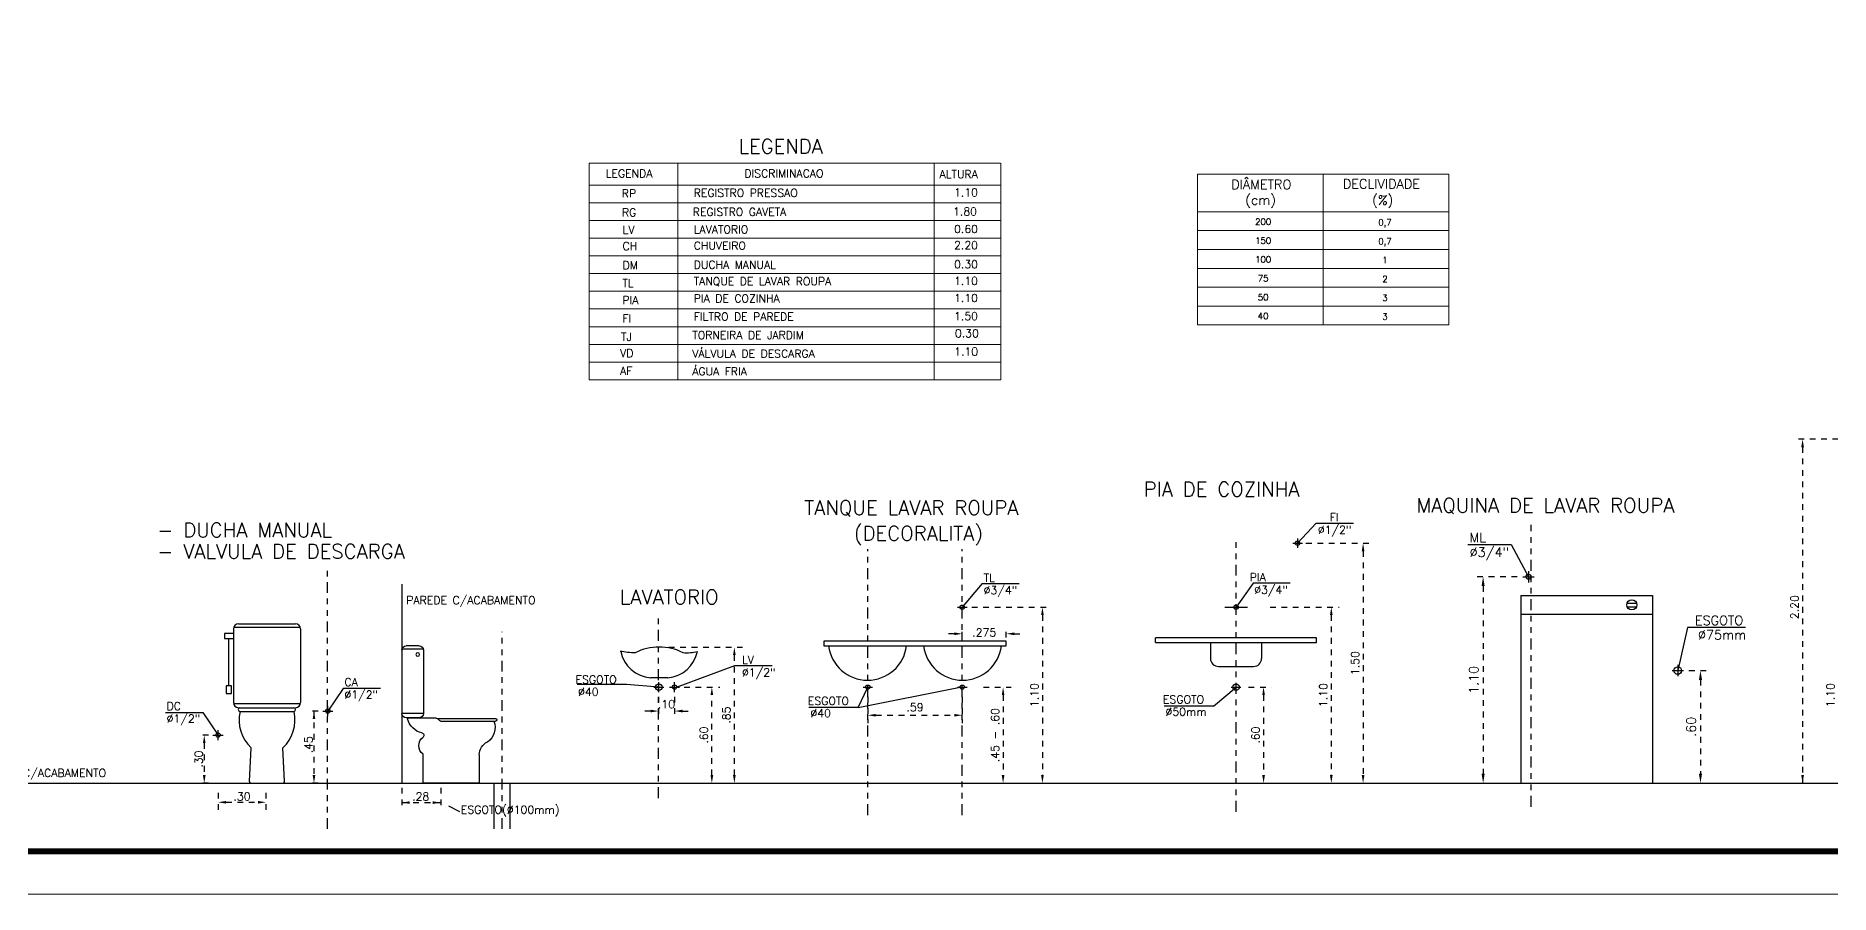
# Model space of a CAD drawing. Header units: millimetres. Extents: x 1345 to 2117, y 1214 to 1365.
# Drawn here: x 1710.77 to 1742.19, y 1251.79 to 1266.83 of the extents above; entities that cross this region are included whole.
import ezdxf
from ezdxf.enums import TextEntityAlignment as Align

# ---------------------------------------------------------------- set-up
doc = ezdxf.new("R2010")
doc.units = ezdxf.units.MM
doc.header["$LTSCALE"] = 0.5
doc.linetypes.add('DIVIDE', pattern=[1.25, 0.5, -0.25, 0, -0.25, 0, -0.25])
doc.linetypes.add('HIDDEN2', pattern=[0.1875, 0.125, -0.0625])
for name, color, linetype in [('02', 2, 'Continuous'), ('CERC02', 3, 'Continuous'), ('LAYER8', 8, 'Continuous'), ('PROJEÇÃO', 8, 'HIDDEN2'), ('TEXT', 2, 'Continuous'), ('TXT_1', 3, 'Continuous')]:
    doc.layers.add(name, color=color, linetype=linetype)
doc.styles.add('ROMANS', font='romans', dxfattribs={"height": 0.1})

# ---------------------------------------------------------------- blocks, each defined once
blk = doc.blocks.new('ADC_VASO_02L')
for p, q in [((-0.15, 0.923), (-0.15, 0.483)), ((-0.149, 0.93), (-0.001, 0.93)), ((-0.12, 0.953), (-0.03, 0.953)), ((0, 0.923), (0, 0.483)), ((-0.65, 0.447), (-0.25, 0.447)), ((-0.283, 0.43), (-0.65, 0.43)), ((-0.272, 0.43), (-0.635, 0.43)), ((-0.265, 0.433), (-0.253, 0.445)), ((-0.238, 0.451), (-0.045, 0.451)), ((-0.149, 0.484), (-0.001, 0.484)), ((-0.12, 0.453), (-0.03, 0.453)), ((-0.538, 0.196), (-0.538, 0)), ((-0.148, 0), (-0.148, 0.2)), ((-0.538, 0), (-0.148, 0))]:
    blk.add_line(p, q)
blk.add_circle((-0.111, 0.893), 0.0125)
for centre, radius, start, end in [((-0.12, 0.923), 0.03, 90, 180), ((-0.03, 0.923), 0.03, 0, 90), ((-0.65, 0.439), 0.0087, 90, 270), ((-0.526, 0.385), 0.121, 158.1254, 235.6637), ((-0.272, 0.44), 0.01, 270, 315), ((-0.238, 0.431), 0.02, 90, 135), ((-0.12, 0.483), 0.03, 180, 270), ((-0.167, 0.476), 0.13, 282.0492, 346.3383), ((-0.045, 0.446), 0.005, 346.3383, 90), ((-0.03, 0.483), 0.03, 270, 0), ((-0.638, 0.196), 0.1, 0, 63.9707), ((-0.138, 0.333), 0.016, 93.8062, 233.8922), ((-0.193, 0.26), 0.075, 306.8699, 53.1301)]:
    blk.add_arc(centre, radius, start, end)
blk = doc.blocks.new('ADC_VASO_02F')
for p, q in [((-0.195, 0.892), (-0.248, 0.892)), ((-0.248, 0.892), (-0.248, 0.862)), ((-0.248, 0.862), (-0.195, 0.862)), ((-0.223, 0.58), (-0.223, 0.862)), ((-0.195, 0.92), (-0.195, 0.48)), ((-0.193, 0.93), (0.203, 0.93)), ((-0.165, 0.95), (0.175, 0.95)), ((0.205, 0.92), (0.205, 0.48)), ((-0.195, 0.475), (0.205, 0.475)), ((-0.165, 0.45), (-0.156, 0.45)), ((-0.156, 0.45), (0.166, 0.45)), ((0.166, 0.45), (0.175, 0.45)), ((-0.156, 0.428), (0.166, 0.428)), ((-0.099, 0.01), (-0.09, 0.21)), ((0.11, 0.01), (0.1, 0.21)), ((-0.089, 0), (0.1, 0))]:
    blk.add_line(p, q)
blk.add_lwpolyline([(-0.206, 0.58), (-0.239, 0.58), (-0.239, 0.535), (-0.206, 0.535)], close=True)
for centre, radius, start, end in [((-0.165, 0.92), 0.03, 90, 180), ((0.175, 0.92), 0.03, 0, 90), ((-0.165, 0.48), 0.03, 180, 270), ((-0.155, 0.439), 0.0111, 95.7268, 264.2732), ((0.165, 0.439), 0.0111, 275.7268, 84.2732), ((0.175, 0.48), 0.03, 270, 0), ((0.07, 0.377), 0.231, 167.3181, 226.3748), ((-0.059, 0.377), 0.231, 313.6252, 12.6819), ((-0.089, 0.01), 0.01, 177.2737, 270), ((0.1, 0.01), 0.01, 270, 2.7263)]:
    blk.add_arc(centre, radius, start, end)
blk = doc.blocks.new('ff')
at = {"layer": 'Defpoints', "color": 0, "linetype": 'ByBlock'}
blk.add_point((23.111, 2.22), dxfattribs=at)
at = {"layer": 'LAYER8', "linetype": 'ByBlock'}
for p, q in [((43.627, 7.955), (42.088, 7.955)), ((42.273, 7.77), (42.273, 0)), ((30.792, 5.55), (32.297, 5.55)), ((32.112, 5.365), (32.112, 0.185)), ((35.675, 4.774), (34.67, 4.774)), ((34.887, 4.557), (34.887, 0.217)), ((23.067, 4.07), (24.883, 4.07)), ((24.698, 3.885), (24.698, 0.185)), ((29.96, 4.07), (31.562, 4.07)), ((31.377, 3.885), (31.377, 0.185)), ((22.66, 3.454), (22.475, 3.454)), ((22.845, 3.369), (22.845, 3.501)), ((23.863, 3.369), (23.863, 3.501)), ((24.048, 3.454), (24.233, 3.454)), ((16.061, 3.145), (17.762, 3.145)), ((17.577, 0.185), (17.577, 2.96)), ((39.646, 2.604), (40.129, 2.604)), ((16.415, 2.22), (17.241, 2.22)), ((23.333, 2.22), (23.974, 2.22)), ((29.465, 2.22), (29.996, 2.22)), ((39.912, 2.387), (39.912, 0.217)), ((7.956, 1.665), (7.746, 1.665)), ((7.858, 1.665), (7.858, 0.185)), ((15.638, 1.667), (15.453, 1.667)), ((15.823, 1.998), (15.823, 1.482)), ((16.193, 1.998), (16.193, 1.482)), ((16.378, 1.667), (16.563, 1.667)), ((17.056, 0.185), (17.056, 2.035)), ((20.662, 1.998), (20.662, 1.385)), ((22.845, 1.998), (22.845, 1.385)), ((23.789, 2.035), (23.789, 0.185)), ((29.811, 2.035), (29.811, 0.185)), ((20.847, 1.57), (22.66, 1.57)), ((5.419, 1.11), (5.209, 1.11)), ((5.321, 0.925), (5.321, 0.185)), ((5.419, 0), (5.209, 0)), ((5.641, -0.222), (5.641, -0.628)), ((6.748, -0.222), (6.748, -0.628)), ((7.956, 0), (7.746, 0)), ((9.888, -0.111), (9.888, -0.543)), ((10.79, -0.111), (10.79, -0.543)), ((5.826, -0.443), (6.563, -0.443)), ((9.888, -0.45), (10.79, -0.45))]:
    blk.add_line(p, q, dxfattribs=at)
at = {"layer": 'LAYER8'}
for p, q in [((31.028, 6.014), (30.598, 5.55)), ((31.028, 6.014), (31.887, 6.014)), ((30.487, 5.55), (30.709, 5.55)), ((30.487, 5.55), (30.709, 5.55)), ((30.598, 5.661), (30.598, 5.439)), ((34.53, 5.523), (35.538, 5.523)), ((35.538, 5.523), (35.935, 4.774)), ((23.302, 4.617), (22.845, 4.07)), ((23.302, 4.617), (24.161, 4.617)), ((29.567, 4.627), (29.177, 4.07)), ((30.426, 4.627), (29.567, 4.627)), ((35.805, 4.774), (36.065, 4.774)), ((35.935, 4.904), (35.935, 4.643)), ((35.761, 4.34), (35.761, 0)), ((35.761, 4.34), (38.799, 4.34)), ((38.216, 4.166), (38.432, 4.166)), ((38.799, 4.34), (38.799, 0)), ((22.734, 4.07), (22.956, 4.07)), ((28.916, 4.07), (29.437, 4.07)), ((29.064, 4.07), (29.286, 4.07)), ((35.761, 3.906), (38.799, 3.906)), ((38.216, 4.079), (38.432, 4.079)), ((31.037, 3.364), (27.313, 3.364)), ((27.313, 3.253), (27.313, 3.364)), ((31.037, 3.253), (31.037, 3.364)), ((39.615, 3.6), (39.386, 2.604)), ((40.952, 3.6), (39.615, 3.6)), ((27.313, 3.253), (31.037, 3.253)), ((28.584, 3.253), (28.584, 2.884)), ((29.766, 3.253), (29.766, 2.884)), ((16.242, 2.22), (17.591, 2.723)), ((17.591, 2.723), (18.451, 2.723)), ((28.769, 2.699), (29.581, 2.699)), ((39.256, 2.604), (39.516, 2.604)), ((39.386, 2.734), (39.386, 2.474)), ((8.535, 2.186), (8.178, 1.665)), ((9.394, 2.186), (8.535, 2.186)), ((15.082, 2.28), (13.942, 2.28)), ((15.831, 2.22), (15.082, 2.28)), ((15.713, 2.22), (15.949, 2.22)), ((16.075, 2.22), (16.311, 2.22)), ((20.442, 1.746), (22.796, 2.22)), ((20.442, 1.746), (20.662, 2.22)), ((20.551, 2.22), (20.773, 2.22)), ((22.734, 2.22), (22.956, 2.22)), ((28.651, 1.78), (29.175, 2.22)), ((29.064, 2.22), (29.286, 2.22)), ((8.06, 1.665), (8.296, 1.665)), ((20.442, 1.746), (19.302, 1.746)), ((28.651, 1.78), (27.511, 1.78)), ((4.425, 1.631), (5.285, 1.631)), ((5.285, 1.631), (5.641, 1.11)), ((5.523, 1.11), (5.759, 1.11)), ((11.228, -0.661), (10.975, -0.53))]:
    blk.add_line(p, q, dxfattribs=at)
at = {"layer": 'LAYER8', "linetype": 'DIVIDE'}
for p, q in [((35.994, -0.546), (35.994, 5.977)), ((20.662, -0.739), (20.662, 5.408)), ((22.845, -0.739), (22.845, 5.408)), ((29.175, -0.661), (29.175, 5.69)), ((8.173, -1.06), (8.173, 4.993)), ((15.823, -0.345), (15.823, 3.881)), ((12.211, -1.06), (12.211, 3.502)), ((15.831, 2.102), (15.831, 2.338)), ((16.193, 2.102), (16.193, 2.338)), ((8.178, 1.547), (8.178, 1.783)), ((5.641, 0.992), (5.641, 1.228))]:
    blk.add_line(p, q, dxfattribs=at)
at = {"layer": 'LAYER8', "color": 2}
blk.add_line((9.888, 4.599), (9.888, 0), dxfattribs=at)
at = {"layer": 'LAYER8', "linetype": 'Continuous'}
for p, q in [((12.026, -1.06), (12.026, 0)), ((12.396, -1.06), (12.396, 0))]:
    blk.add_line(p, q, dxfattribs=at)
at = {"layer": 'LAYER8'}
blk.add_lwpolyline([(19.644, 3.285), (19.644, 3.174), (23.863, 3.174), (23.863, 3.285), (19.644, 3.285)], dxfattribs=at)
at = {"layer": 'LAYER8', "color": 2}
blk.add_lwpolyline([(0, 0), (0, 0), (8.057, 0), (29.003, 0), (46.42, 0), (46.42, 0), (46.42, 0)], dxfattribs=at)
at = {"layer": 'LAYER8'}
for centre, radius in [((30.598, 5.55), 0.0495), ((35.935, 4.774), 0.058), ((38.324, 4.123), 0.116), ((22.845, 4.07), 0.0495), ((29.175, 4.07), 0.0495), ((39.386, 2.604), 0.0871), ((15.831, 2.22), 0.0773), ((16.193, 2.22), 0.0495), ((20.662, 2.22), 0.0495), ((22.845, 2.22), 0.0495), ((29.175, 2.22), 0.0742), ((8.178, 1.665), 0.0495), ((5.641, 1.11), 0.0495)]:
    blk.add_circle(centre, radius, dxfattribs=at)
for centre, radius, start, end in [((15.398, 5.628), 2.613, 259.8389, 267.4965), ((15.709, 3.207), 0.776, 192.0404, 264.6167), ((15.838, 1.876), 1.269, 64.0686, 115.9314), ((15.966, 3.207), 0.776, 275.3833, 347.9596), ((16.469, 4.114), 1.099, 266.0429, 283.4487), ((20.656, 3.287), 0.907, 187.145, 352.855), ((22.851, 3.287), 0.907, 187.145, 352.855), ((28.769, 2.884), 0.185, 180, 270), ((29.581, 2.884), 0.185, 270, 0), ((15.837, -11.031), 13.467, 89.1423, 90.8577)]:
    blk.add_arc(centre, radius, start, end, dxfattribs=at)
at = {"layer": 'LAYER8', "linetype": 'ByBlock'}
for points in [[(42.242, 7.77), (42.304, 7.77), (42.273, 7.955)], [(32.081, 5.365), (32.143, 5.365), (32.112, 5.55)], [(34.851, 4.557), (34.923, 4.557), (34.887, 4.774)], [(24.667, 3.885), (24.729, 3.885), (24.698, 4.07)], [(31.346, 3.885), (31.408, 3.885), (31.377, 4.07)], [(22.66, 3.485), (22.66, 3.423), (22.845, 3.454)], [(24.048, 3.485), (24.048, 3.423), (23.863, 3.454)], [(17.546, 2.96), (17.608, 2.96), (17.577, 3.145)], [(39.876, 2.387), (39.948, 2.387), (39.912, 2.604)], [(17.025, 2.035), (17.087, 2.035), (17.056, 2.22)], [(23.758, 2.035), (23.82, 2.035), (23.789, 2.22)], [(29.78, 2.035), (29.842, 2.035), (29.811, 2.22)], [(7.827, 1.48), (7.889, 1.48), (7.858, 1.665)], [(15.638, 1.698), (15.638, 1.636), (15.823, 1.667)], [(16.378, 1.698), (16.378, 1.636), (16.193, 1.667)], [(20.847, 1.601), (20.847, 1.539), (20.662, 1.57)], [(22.66, 1.601), (22.66, 1.539), (22.845, 1.57)], [(5.29, 0.925), (5.352, 0.925), (5.321, 1.11)], [(5.29, 0.185), (5.352, 0.185), (5.321, 0)], [(7.827, 0.185), (7.889, 0.185), (7.858, 0)], [(17.025, 0.185), (17.087, 0.185), (17.056, 0)], [(17.546, 0.185), (17.608, 0.185), (17.577, 0)], [(23.758, 0.185), (23.82, 0.185), (23.789, 0)], [(24.667, 0.185), (24.729, 0.185), (24.698, 0)], [(29.78, 0.185), (29.842, 0.185), (29.811, 0)], [(31.346, 0.185), (31.408, 0.185), (31.377, 0)], [(32.081, 0.185), (32.143, 0.185), (32.112, 0)], [(34.851, 0.217), (34.923, 0.217), (34.887, 0)], [(39.876, 0.217), (39.948, 0.217), (39.912, 0)], [(42.242, 0.185), (42.304, 0.185), (42.273, 0)], [(5.826, -0.412), (5.826, -0.474), (5.641, -0.443)], [(6.563, -0.412), (6.563, -0.474), (6.748, -0.443)], [(10.073, -0.42), (10.073, -0.481), (9.888, -0.45)], [(10.605, -0.42), (10.605, -0.481), (10.79, -0.45)]]:
    blk.add_solid(points, dxfattribs=at)
at = {"layer": 'LAYER8'}
for name, p, xscale, yscale, zscale in [('ADC_VASO_02F', (6.751, 0), 3.877553874640228, 3.877553874640228, 3.877553874640228), ('ADC_VASO_02L', (9.888, 0), -3.332121700982782, 3.332121700982789, 3.332121700982412)]:
    blk.add_blockref(name, p, dxfattribs=dict(at, xscale=xscale, yscale=yscale, zscale=zscale))
at = {"layer": 'CERC02', "style": 'ROMANS'}
for s, height, p in [('FI', 0.185, (31.342, 6.241)), ('%%C1/2"', 0.185, (31.065, 5.951)), ('%%C3/4"', 0.217, (34.574, 5.449)), ('ML', 0.217, (34.574, 5.789)), ('TL', 0.185, (23.339, 4.843)), ('%%C3/4"', 0.185, (23.339, 4.553)), ('PIA', 0.185, (29.49, 4.854)), ('%%C3/4"', 0.185, (29.595, 4.563)), ('PAREDE C/ACABAMENTO', 0.18501, (9.991, 4.323)), ('ESGOTO', 0.217, (39.784, 3.872)), ('%%C75mm', 0.217, (39.853, 3.538)), ('LV', 0.185, (17.753, 2.944)), ('%%C1/2"', 0.185, (17.753, 2.654)), ('CA', 0.185, (8.561, 2.429)), ('%%C1/2"', 0.185, (8.561, 2.139)), ('ESGOTO', 0.185, (13.905, 2.488)), ('%%C40', 0.185, (13.964, 2.204)), ('DC', 0.185, (4.451, 1.874)), ('ESGOTO', 0.185, (19.275, 1.995)), ('%%C40', 0.185, (19.334, 1.711)), ('ESGOTO', 0.185, (27.485, 2.029)), ('%%C50mm', 0.185, (27.543, 1.745)), ('%%C1/2"', 0.185, (4.451, 1.584)), ('PISO C/ACABAMENTO', 0.18501, (0.444, 0.327)), ('ESGOTO(%%c100mm)', 0.18501, (11.253, -0.522))]:
    blk.add_text(s, height=height, dxfattribs=at).set_placement(p, align=Align.TOP_LEFT)
at = {"layer": 'LAYER8', "linetype": 'ByBlock', "style": 'ROMANS'}
for s, height, p in [('2.20', 0.185, (42.088, 4.07)), ('1.50', 0.185, (31.927, 2.775)), ('1.10', 0.217, (34.67, 2.387)), ('1.10', 0.185, (24.513, 2.035)), ('1.10', 0.185, (31.192, 2.035)), ('1.10', 0.185, (42.917, 2.035)), ('.85', 0.185, (17.392, 1.573)), ('.60', 0.185, (16.871, 1.11)), ('.60', 0.185, (29.626, 1.11)), ('.60', 0.217, (39.695, 1.302)), ('.45', 0.185, (7.73, 0.887)), ('.30', 0.185, (5.193, 0.555))]:
    blk.add_text(s, height=height, rotation=90, dxfattribs=at).set_placement(p, align=Align.MIDDLE_CENTER)
for s, p in [('.275', (23.354, 3.485)), ('.10', (16.008, 1.826)), ('.59', (21.754, 1.755)), ('.30', (6.195, -0.308))]:
    blk.add_text(s, height=0.185, dxfattribs=at).set_placement(p, align=Align.MIDDLE_CENTER)
blk.add_text('.45 - .60', height=0.185, rotation=90, dxfattribs=at).set_placement((23.604, 1.11), align=Align.MIDDLE)
blk.add_text('.28', height=0.185, dxfattribs=at).set_placement((10.325, -0.309), align=Align.MIDDLE)
at = {"layer": 'TEXT', "style": 'ROMANS'}
for s, height, p in [('PIA DE COZINHA', 0.33301, (27.043, 6.965)), ('TANQUE LAVAR ROUPA ', 0.33301, (19.193, 6.535)), ('MAQUINA DE LAVAR ROUPA', 0.33301, (33.343, 6.593)), ('- DUCHA MANUAL', 0.33301, (4.236, 6.021)), ('(DECORALITA)', 0.33301, (20.34, 5.944)), ('- VALVULA DE DESCARGA', 0.33301, (4.236, 5.525)), ('LAVATORIO', 0.333, (14.929, 4.471))]:
    blk.add_text(s, height=height, dxfattribs=at).set_placement(p, align=Align.TOP_LEFT)

msp = doc.modelspace()

# ---------------------------------------------------------------- linework, layer by layer
at = {"lineweight": 18}
for p, q in [((1720.462, 1260.801), (1720.462, 1264.597)), ((1727.665, 1264.597), (1720.462, 1264.597)), ((1722.012, 1260.801), (1722.012, 1264.597)), ((1726.502, 1260.801), (1726.502, 1264.597)), ((1727.667, 1260.801), (1727.667, 1264.597)), ((1727.665, 1264.21), (1720.462, 1264.21)), ((1727.665, 1263.9), (1720.462, 1263.9)), ((1727.665, 1263.59), (1720.462, 1263.59)), ((1726.773, 1263.28), (1720.462, 1263.28)), ((1727.665, 1263.28), (1720.462, 1263.28)), ((1727.665, 1262.971), (1720.462, 1262.971)), ((1727.665, 1262.661), (1720.462, 1262.661)), ((1727.665, 1262.351), (1720.462, 1262.351)), ((1727.65, 1262.041), (1720.462, 1262.041)), ((1727.665, 1261.731), (1720.462, 1261.731)), ((1727.665, 1261.421), (1720.462, 1261.421)), ((1727.667, 1261.111), (1720.462, 1261.111)), ((1727.667, 1260.801), (1720.462, 1260.801))]:
    msp.add_line(p, q, dxfattribs=at)
at = {"color": 8, "lineweight": 18}
for p, q in [((1733.317, 1264.404), (1733.317, 1261.762)), ((1731.115, 1263.744), (1735.519, 1263.744)), ((1731.115, 1263.414), (1735.519, 1263.414)), ((1731.115, 1263.083), (1735.519, 1263.083)), ((1731.115, 1262.753), (1735.519, 1262.753)), ((1731.115, 1262.423), (1735.519, 1262.423)), ((1731.115, 1262.093), (1735.519, 1262.093))]:
    msp.add_line(p, q, dxfattribs=at)
at = {"layer": '02', "lineweight": 18}
msp.add_lwpolyline([(1698.302, 1251.788), (1759.502, 1251.788), (1759.502, 1296.338), (1698.302, 1296.338)], close=True, dxfattribs=at)
at = {"layer": '02', "lineweight": 18, "const_width": 0.1}
msp.add_lwpolyline([(1699.052, 1252.538), (1758.752, 1252.538), (1758.752, 1295.588), (1699.052, 1295.588)], close=True, dxfattribs=at)
at = {"layer": 'TXT_1', "lineweight": 18}
for p, q in [((1731.115, 1264.404), (1735.519, 1264.404)), ((1731.115, 1264.404), (1731.115, 1261.762)), ((1735.519, 1264.404), (1735.519, 1261.762)), ((1731.115, 1261.762), (1735.519, 1261.762))]:
    msp.add_line(p, q, dxfattribs=at)

# ---------------------------------------------------------------- block references
at = {"layer": 'PROJEÇÃO', "lineweight": 18, "xscale": 0.757579692763773, "yscale": 0.757579692763773, "zscale": 0.757579692763773}
msp.add_blockref('ff', (1709.687, 1253.733), dxfattribs=at)

# ---------------------------------------------------------------- texts
at = {"color": 3, "lineweight": 18, "style": 'ROMANS'}
for s, height, p in [('LEGENDA', 0.1394, (1720.749, 1264.485)), ('DISCRIMINACAO', 0.13944, (1723.177, 1264.485)), ('ALTURA', 0.1394, (1726.597, 1264.471)), ('RP ', 0.1394, (1721.032, 1264.137)), ('REGISTRO PRESSAO', 0.13944, (1722.291, 1264.145)), ('1.10', 0.1394, (1726.851, 1264.153)), ('RG', 0.1394, (1721.034, 1263.803)), ('REGISTRO GAVETA', 0.13944, (1722.275, 1263.811)), ('1.80', 0.1394, (1726.834, 1263.819)), ('LV', 0.1394, (1721.045, 1263.496)), ('LAVATORIO', 0.1394, (1722.291, 1263.504)), ('0.60', 0.1394, (1726.851, 1263.512)), ('CH', 0.1394, (1721.045, 1263.212)), ('CHUVEIRO', 0.1394, (1722.291, 1263.22)), ('2.20', 0.1394, (1726.851, 1263.228)), ('DM', 0.1394, (1721.045, 1262.878)), ('DUCHA MANUAL', 0.13944, (1722.291, 1262.886)), ('0.30', 0.1394, (1726.851, 1262.894)), ('TL', 0.1394, (1721.042, 1262.565)), ('TANQUE DE LAVAR ROUPA', 0.13944, (1722.291, 1262.596)), ('1.10', 0.1394, (1726.851, 1262.603)), ('PIA', 0.1394, (1721.042, 1262.265)), ('PIA DE COZINHA', 0.13944, (1722.291, 1262.295)), ('1.10', 0.1394, (1726.851, 1262.303)), ('FI', 0.1394, (1721.042, 1261.946)), ('FILTRO DE PAREDE', 0.13944, (1722.291, 1261.977)), ('1.50', 0.1394, (1726.851, 1261.985)), ('TJ', 0.1394, (1721.017, 1261.622)), ('TORNEIRA DE JARDIM', 0.13944, (1722.266, 1261.652)), ('0.30', 0.1394, (1726.866, 1261.683)), ('VD', 0.1394, (1721.002, 1261.335)), ('VÁLVULA DE DESCARGA', 0.13944, (1722.266, 1261.328)), ('1.10', 0.1394, (1726.853, 1261.365)), ('AF', 0.1394, (1721.002, 1261.025)), ('ÁGUA FRIA', 0.1394, (1722.266, 1261.018))]:
    msp.add_text(s, height=height, dxfattribs=at).set_placement(p, align=Align.TOP_LEFT)
at = {"color": 2, "linetype": 'Continuous', "lineweight": 18, "style": 'ROMANS'}
for s, height, p in [('DIÂMETRO', 0.1651, (1732.231, 1264.141)), ('DECLIVIDADE', 0.16513, (1734.335, 1264.15)), ('(cm)', 0.1651, (1732.22, 1263.868)), ('(%)', 0.1651, (1734.358, 1263.867))]:
    msp.add_text(s, height=height, dxfattribs=at).set_placement(p, align=Align.CENTER)
at = {"linetype": 'Continuous', "lineweight": 18, "style": 'ROMANS'}
for s, height, p in [('200', 0.1101, (1732.264, 1263.514)), ('0,7', 0.1101, (1734.398, 1263.502)), ('150', 0.1101, (1732.264, 1263.184)), ('0,7', 0.1101, (1734.398, 1263.172)), ('100', 0.1101, (1732.264, 1262.854)), ('1', 0.11, (1734.398, 1262.842)), ('75', 0.1101, (1732.264, 1262.524)), ('2', 0.11, (1734.398, 1262.511)), ('50', 0.1101, (1732.264, 1262.193)), ('3', 0.11, (1734.398, 1262.181)), ('40', 0.1101, (1732.264, 1261.863)), ('3', 0.11, (1734.398, 1261.851))]:
    msp.add_text(s, height=height, dxfattribs=at).set_placement(p, align=Align.CENTER)
at = {"layer": 'TEXT', "lineweight": 18, "style": 'ROMANS'}
msp.add_text('LEGENDA', height=0.251, dxfattribs=at).set_placement((1723.076, 1265.015, 24.318), align=Align.TOP_LEFT)

doc.saveas('drawing.dxf')
